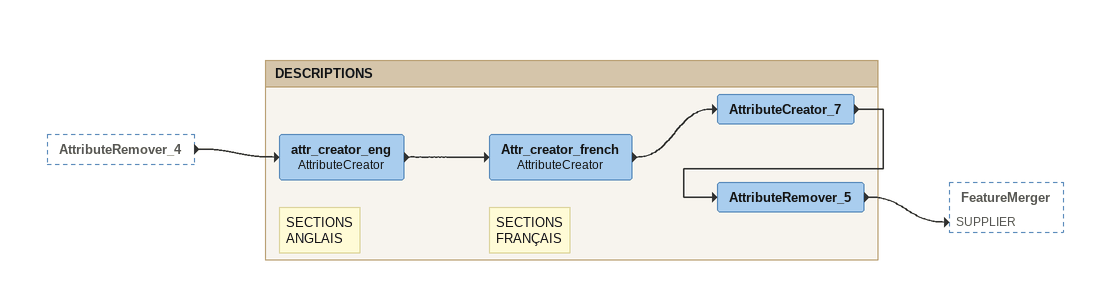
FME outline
AttributeRemover_4 [outside]
    -> attr_creator_eng

Bookmark: DESCRIPTIONS
Note: SECTIONS / ANGLAIS
attr_creator_eng: AttributeCreator
    -> Attr_creator_french
Note: SECTIONS / FRANÇAIS
Attr_creator_french: AttributeCreator
    -> AttributeCreator_7
AttributeCreator_7
    -> AttributeRemover_5
AttributeRemover_5
    -> FeatureMerger [SUPPLIER]
